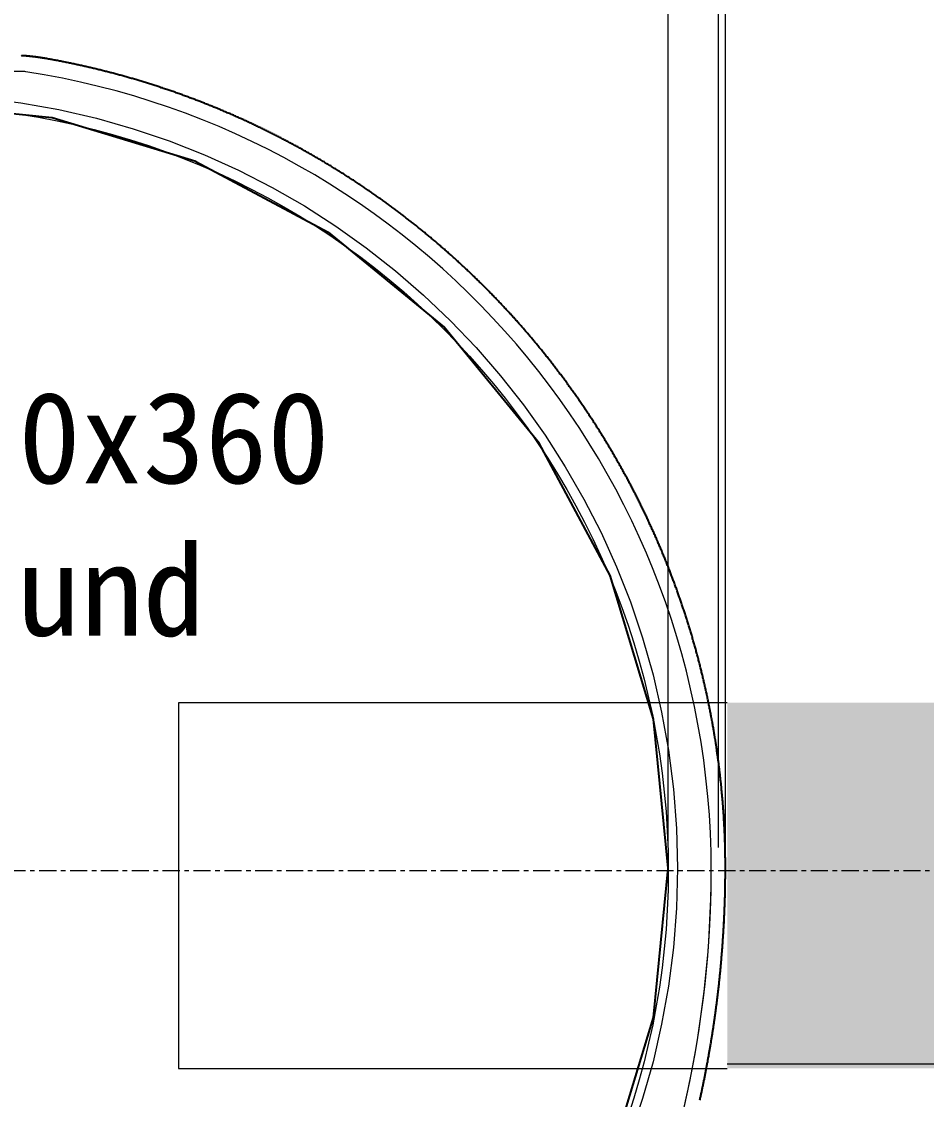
# Model space of a CAD drawing. Header units: millimetres. Extents: x 1292 to 2149, y -137 to 277.
# Drawn here: x 1352.09 to 1371.88, y 226.69 to 250.27 of the extents above; entities that cross this region are included whole.
import ezdxf

# ---------------------------------------------------------------- set-up
doc = ezdxf.new("R2010")
doc.units = ezdxf.units.MM
doc.header["$LTSCALE"] = 0.5
doc.linetypes.add('CENTER', pattern=[50.8, 31.75, -6.35, 6.35, -6.35])
doc.linetypes.add('CENTER2', pattern=[1.125, 0.75, -0.125, 0.125, -0.125])
doc.layers.get('0').update_dxf_attribs({"lineweight": 5})
doc.layers.get('Defpoints').update_dxf_attribs({"lineweight": 5})
doc.layers.add('Baseline.drawing', color=1, linetype='Continuous')
doc.layers.add('TFT_line.drawing', color=250, linetype='Continuous')
for name, color, linetype, lineweight in [('BLU', 2, 'Continuous', 5), ('DIM', 3, 'Continuous', 5), ('LCD', 4, 'Continuous', 5), ('TAPE', 22, 'Continuous', 5)]:
    doc.layers.add(name, color=color, linetype=linetype, lineweight=lineweight)
doc.styles.add('RD', font='ROMAND.shx', dxfattribs={"width": 0.8})
doc.styles.get("Standard").update_dxf_attribs({"font": 'txt', "bigfont": 'gbcbig.shx'})
doc.dimstyles.new('DIM', dxfattribs={"dimtxt": 0.8, "dimasz": 0.8, "dimexe": 0, "dimexo": 0.5, "dimgap": 0.11, "dimtad": 0, "dimzin": 1, "dimdsep": 46, "dimtxsty": 'RD', "dimcen": 0, "dimclrd": 256, "dimclre": 256, "dimclrt": 256, "dimadec": 0, "dimazin": 0, "dimtm": 1e-09, "dimtfac": 1, "dimtofl": 0, "dimtmove": 0, "dimatfit": 3, "dimfxl": 1, "dimlwe": -1, "dimarcsym": 0})

# ---------------------------------------------------------------- blocks, each defined once
blk = doc.blocks.new('*D10')
at = {"layer": 'Defpoints', "color": 0, "lineweight": 5, "transparency": 16777216}
for p in [(1367.485, 252.235), (1366.235, 231.698), (1367.485, 231.698)]:
    blk.add_point(p, dxfattribs=at)
at = {"layer": 'DIM', "lineweight": 5, "transparency": 16777216}
for p, q in [((1365.435, 252.235), (1364.635, 252.235)), ((1366.235, 232.198), (1366.235, 252.235)), ((1367.485, 232.198), (1367.485, 252.235)), ((1368.285, 252.235), (1369.085, 252.235))]:
    blk.add_line(p, q, dxfattribs=at)
for points in [[(1365.435, 252.368), (1365.435, 252.101), (1366.235, 252.235)], [(1368.285, 252.368), (1368.285, 252.101), (1367.485, 252.235)]]:
    blk.add_solid(points, dxfattribs=at)
at = {"layer": 'DIM', "lineweight": 5, "transparency": 16777216, "insert": (1370.14, 252.235), "char_height": 0.8, "attachment_point": 5, "style": 'RD'}
blk.add_mtext('1.25', dxfattribs=at)
blk = doc.blocks.new('LCM-TAPE')
at = {"layer": 'TAPE', "lineweight": 5}
h = blk.add_hatch(color=256, dxfattribs=at)
h.dxf.hatch_style = 1
h.paths.add_polyline_path([(7.645, 76.601), (-0.255, 76.601), (-0.255, 68.601), (7.645, 68.601)])
h.paths.add_polyline_path([(-0.255, 76.601), (-0.355, 76.601), (-0.355, 68.601), (-0.255, 68.601)])
for p, q in [((-0.355, 76.601), (-12.355, 76.601)), ((-12.355, 76.601), (-12.355, 68.601)), ((7.645, 76.601), (7.645, 68.601)), ((7.645, 68.697), (-0.355, 68.697)), ((-12.355, 68.601), (-0.355, 68.601))]:
    blk.add_line(p, q, dxfattribs=at)
blk = doc.blocks.new('*D12')
at = {"layer": 'Defpoints', "color": 0, "lineweight": 5, "transparency": 16777216}
for p in [(1367.335, 255.292), (1331.655, 231.698), (1367.335, 231.698)]:
    blk.add_point(p, dxfattribs=at)
at = {"layer": 'DIM', "lineweight": 5, "transparency": 16777216}
for p, q in [((1331.655, 232.198), (1331.655, 255.292)), ((1332.455, 255.292), (1345.945, 255.292)), ((1366.535, 255.292), (1355.278, 255.292)), ((1367.335, 232.198), (1367.335, 255.292))]:
    blk.add_line(p, q, dxfattribs=at)
for points in [[(1332.455, 255.426), (1332.455, 255.159), (1331.655, 255.292)], [(1366.535, 255.426), (1366.535, 255.159), (1367.335, 255.292)]]:
    blk.add_solid(points, dxfattribs=at)
at = {"layer": 'DIM', "lineweight": 5, "transparency": 16777216, "insert": (1350.611, 255.292), "char_height": 0.8, "attachment_point": 5, "style": 'RD'}
blk.add_mtext('35.68±0.1(LCD.VA)', dxfattribs=at)
blk = doc.blocks.new('*D13')
at = {"layer": 'Defpoints', "color": 0, "lineweight": 5, "transparency": 16777216}
for p in [(1367.485, 257.793), (1331.505, 231.698), (1367.485, 231.698)]:
    blk.add_point(p, dxfattribs=at)
at = {"layer": 'DIM', "lineweight": 5, "transparency": 16777216}
for p, q in [((1331.505, 232.198), (1331.505, 257.793)), ((1332.305, 257.793), (1345.839, 257.793)), ((1366.685, 257.793), (1355.72, 257.793)), ((1367.485, 232.198), (1367.485, 257.793))]:
    blk.add_line(p, q, dxfattribs=at)
for points in [[(1332.305, 257.926), (1332.305, 257.659), (1331.505, 257.793)], [(1366.685, 257.926), (1366.685, 257.659), (1367.485, 257.793)]]:
    blk.add_solid(points, dxfattribs=at)
at = {"layer": 'DIM', "lineweight": 5, "transparency": 16777216, "insert": (1350.78, 257.793), "char_height": 0.8, "attachment_point": 5, "style": 'RD'}
blk.add_mtext('35.98±0.1(OUTLINE)', dxfattribs=at)
blk = doc.blocks.new('*D16')
at = {"layer": 'Defpoints', "color": 0, "lineweight": 5, "transparency": 16777216}
for p in [(1366.235, 252.235), (1332.755, 231.698), (1366.235, 231.698)]:
    blk.add_point(p, dxfattribs=at)
at = {"layer": 'DIM', "lineweight": 5, "transparency": 16777216}
for p, q in [((1332.755, 232.198), (1332.755, 252.235)), ((1333.555, 252.235), (1344.829, 252.235)), ((1365.435, 252.235), (1354.161, 252.235)), ((1366.235, 232.198), (1366.235, 252.235))]:
    blk.add_line(p, q, dxfattribs=at)
for points in [[(1333.555, 252.368), (1333.555, 252.101), (1332.755, 252.235)], [(1365.435, 252.368), (1365.435, 252.101), (1366.235, 252.235)]]:
    blk.add_solid(points, dxfattribs=at)
at = {"layer": 'DIM', "lineweight": 5, "transparency": 16777216, "insert": (1349.495, 252.235), "char_height": 0.8, "attachment_point": 5, "style": 'RD'}
blk.add_mtext('33.48±0.1(LCD.AA)', dxfattribs=at)

msp = doc.modelspace()

# ---------------------------------------------------------------- linework, layer by layer
at = {"color": 2, "ltscale": 0.2}
msp.add_lwpolyline([(1352.109, 249.178), (1346.881, 249.178, 0.038203), (1346.805, 249.172, 0.370152), (1331.815, 231.698, 0.152892), (1335.981, 218.445, 0.245447), (1344.189, 214.158), (1354.801, 214.158, 0.245447), (1363.008, 218.445, 0.152892), (1367.175, 231.698, 0.370152), (1352.185, 249.172, 0.038203)], format="xyb", close=True, dxfattribs=at)
at = {"color": 4, "ltscale": 0.2}
msp.add_circle((1349.495, 231.698), 16.74, dxfattribs=at)
at = {"color": 2, "ltscale": 0.2}
msp.add_arc((1343.928, 231.725), 23.247, 311.3819, 359.933, dxfattribs=at)
at = {"layer": 'Baseline.drawing'}
for p, q in [((1352.761, 248.164), (1349.495, 248.486)), ((1355.901, 247.212), (1352.761, 248.164)), ((1355.901, 247.212), (1358.795, 245.665)), ((1358.795, 245.665), (1361.332, 243.583)), ((1363.414, 241.046), (1361.332, 243.583)), ((1364.961, 238.152), (1363.414, 241.046)), ((1365.913, 235.012), (1364.961, 238.152)), ((1366.235, 231.746), (1365.913, 235.012)), ((1365.913, 228.48), (1366.235, 231.746)), ((1364.961, 225.34), (1365.913, 228.48))]:
    msp.add_line(p, q, dxfattribs=at)
at = {"layer": 'BLU', "color": 5, "linetype": 'CENTER', "lineweight": 5, "ltscale": 10}
msp.add_circle((1349.495, 231.748), 16.94, dxfattribs=at)
at = {"layer": 'LCD', "color": 1, "linetype": 'CENTER2', "lineweight": 5}
msp.add_line((1324.802, 231.698), (1374.188, 231.698), dxfattribs=at)
at = {"layer": 'TFT_line.drawing', "color": 0}
for points in [[(1367.448, 230.456), (1367.449, 230.456), (1367.456, 230.606), (1367.457, 230.626), (1367.458, 230.647), (1367.459, 230.667), (1367.46, 230.687), (1367.461, 230.708), (1367.462, 230.728), (1367.463, 230.748), (1367.464, 230.769), (1367.464, 230.789), (1367.465, 230.809), (1367.466, 230.83), (1367.467, 230.85), (1367.468, 230.87), (1367.468, 230.891), (1367.469, 230.911), (1367.47, 230.932), (1367.471, 230.952), (1367.471, 230.972), (1367.472, 230.992), (1367.473, 231.013), (1367.473, 231.033), (1367.474, 231.053), (1367.475, 231.074), (1367.475, 231.094), (1367.476, 231.115), (1367.476, 231.135), (1367.477, 231.155), (1367.477, 231.176), (1367.478, 231.196), (1367.478, 231.216), (1367.479, 231.237), (1367.479, 231.257), (1367.48, 231.277), (1367.48, 231.298), (1367.481, 231.318), (1367.481, 231.338), (1367.481, 231.359), (1367.482, 231.379), (1367.482, 231.4), (1367.482, 231.42), (1367.483, 231.44), (1367.483, 231.461), (1367.483, 231.481), (1367.483, 231.501), (1367.484, 231.522), (1367.484, 231.542), (1367.484, 231.562), (1367.484, 231.583), (1367.484, 231.603), (1367.484, 231.623), (1367.485, 231.644), (1367.485, 231.664), (1367.485, 231.685), (1367.485, 231.705), (1367.485, 231.725), (1367.485, 231.746), (1367.485, 231.77), (1367.485, 231.795), (1367.485, 231.819), (1367.485, 231.844), (1367.485, 231.868), (1367.484, 231.893), (1367.484, 231.917), (1367.484, 231.942), (1367.484, 231.966), (1367.483, 231.991), (1367.483, 232.015), (1367.483, 232.04), (1367.482, 232.064), (1367.482, 232.089), (1367.481, 232.113), (1367.481, 232.138), (1367.48, 232.162), (1367.48, 232.187), (1367.479, 232.211), (1367.478, 232.236), (1367.478, 232.26), (1367.477, 232.285), (1367.476, 232.309), (1367.475, 232.334), (1367.475, 232.358), (1367.474, 232.382), (1367.473, 232.407), (1367.472, 232.431), (1367.471, 232.456), (1367.47, 232.48), (1367.469, 232.505), (1367.468, 232.529), (1367.467, 232.554), (1367.466, 232.578), (1367.465, 232.603), (1367.463, 232.627), (1367.462, 232.652), (1367.461, 232.676), (1367.46, 232.701), (1367.458, 232.725), (1367.457, 232.749), (1367.456, 232.774), (1367.454, 232.798), (1367.453, 232.823), (1367.451, 232.847), (1367.45, 232.872), (1367.448, 232.896), (1367.447, 232.921), (1367.445, 232.945), (1367.443, 232.969), (1367.442, 232.994), (1367.44, 233.018), (1367.438, 233.043), (1367.436, 233.067), (1367.435, 233.092), (1367.433, 233.116), (1367.431, 233.14), (1367.429, 233.165), (1367.427, 233.189), (1367.425, 233.214), (1367.423, 233.238), (1367.421, 233.262), (1367.419, 233.287), (1367.417, 233.311), (1367.415, 233.336), (1367.412, 233.36), (1367.41, 233.384), (1367.408, 233.409), (1367.406, 233.433), (1367.403, 233.458), (1367.401, 233.482), (1367.399, 233.506), (1367.396, 233.531), (1367.394, 233.555), (1367.391, 233.579), (1367.389, 233.604), (1367.386, 233.628), (1367.384, 233.653), (1367.381, 233.677), (1367.378, 233.701), (1367.376, 233.726), (1367.373, 233.75), (1367.37, 233.774), (1367.367, 233.799), (1367.365, 233.823), (1367.362, 233.847), (1367.359, 233.872), (1367.356, 233.896), (1367.353, 233.92), (1367.35, 233.945), (1367.347, 233.969), (1367.344, 233.993), (1367.341, 234.017), (1367.338, 234.042), (1367.335, 234.066), (1367.332, 234.09), (1367.328, 234.115), (1367.325, 234.139), (1367.322, 234.163), (1367.318, 234.187), (1367.315, 234.212), (1367.312, 234.236), (1367.308, 234.26), (1367.305, 234.284), (1367.301, 234.309), (1367.298, 234.333), (1367.294, 234.357), (1367.291, 234.381), (1367.287, 234.406), (1367.284, 234.43), (1367.28, 234.454), (1367.276, 234.478), (1367.272, 234.502), (1367.269, 234.527), (1367.265, 234.551), (1367.261, 234.575), (1367.257, 234.599), (1367.253, 234.623), (1367.249, 234.648), (1367.245, 234.672), (1367.241, 234.696), (1367.237, 234.72), (1367.233, 234.744), (1367.229, 234.768), (1367.225, 234.792), (1367.221, 234.817), (1367.217, 234.841), (1367.212, 234.865), (1367.208, 234.889), (1367.204, 234.913), (1367.2, 234.937), (1367.195, 234.961), (1367.191, 234.985), (1367.186, 235.009), (1367.182, 235.034), (1367.177, 235.058), (1367.173, 235.082), (1367.168, 235.106), (1367.164, 235.13), (1367.159, 235.154), (1367.154, 235.178), (1367.15, 235.202), (1367.145, 235.226), (1367.14, 235.25), (1367.136, 235.274), (1367.131, 235.298), (1367.126, 235.322), (1367.121, 235.346), (1367.116, 235.37), (1367.111, 235.394), (1367.106, 235.418), (1367.101, 235.442), (1367.096, 235.466), (1367.091, 235.49), (1367.086, 235.514), (1367.081, 235.538), (1367.076, 235.562), (1367.07, 235.586), (1367.065, 235.61), (1367.06, 235.634), (1367.055, 235.657), (1367.049, 235.681), (1367.044, 235.705), (1367.038, 235.729), (1367.033, 235.753), (1367.027, 235.777), (1367.022, 235.801), (1367.016, 235.825), (1367.011, 235.848), (1367.005, 235.872), (1367, 235.896), (1366.994, 235.92), (1366.988, 235.944), (1366.983, 235.968), (1366.977, 235.991), (1366.971, 236.015), (1366.965, 236.039), (1366.959, 236.063), (1366.953, 236.087), (1366.947, 236.11), (1366.942, 236.134), (1366.936, 236.158), (1366.93, 236.182), (1366.923, 236.205), (1366.917, 236.229), (1366.911, 236.253), (1366.905, 236.276), (1366.899, 236.3), (1366.893, 236.324), (1366.886, 236.347), (1366.88, 236.371), (1366.874, 236.395), (1366.868, 236.418), (1366.861, 236.442), (1366.855, 236.466), (1366.848, 236.489), (1366.842, 236.513), (1366.835, 236.537), (1366.829, 236.56), (1366.822, 236.584), (1366.816, 236.607), (1366.809, 236.631), (1366.802, 236.655), (1366.796, 236.678), (1366.789, 236.702), (1366.782, 236.725), (1366.775, 236.749), (1366.768, 236.772), (1366.762, 236.796), (1366.755, 236.819), (1366.748, 236.843), (1366.741, 236.866), (1366.734, 236.89), (1366.727, 236.913), (1366.72, 236.937), (1366.713, 236.96), (1366.706, 236.984), (1366.698, 237.007), (1366.691, 237.03), (1366.684, 237.054), (1366.677, 237.077), (1366.67, 237.101), (1366.662, 237.124), (1366.655, 237.147), (1366.648, 237.171), (1366.64, 237.194), (1366.633, 237.217), (1366.625, 237.241), (1366.618, 237.264), (1366.61, 237.287), (1366.603, 237.311), (1366.595, 237.334), (1366.587, 237.357), (1366.58, 237.38), (1366.572, 237.404), (1366.564, 237.427), (1366.557, 237.45), (1366.549, 237.473), (1366.541, 237.497), (1366.533, 237.52), (1366.525, 237.543), (1366.517, 237.566), (1366.509, 237.589), (1366.501, 237.612), (1366.493, 237.636), (1366.485, 237.659), (1366.477, 237.682), (1366.469, 237.705), (1366.461, 237.728), (1366.453, 237.751), (1366.445, 237.774), (1366.437, 237.797), (1366.428, 237.82), (1366.42, 237.843), (1366.412, 237.866), (1366.403, 237.889), (1366.395, 237.912), (1366.387, 237.935), (1366.378, 237.958), (1366.37, 237.981), (1366.361, 238.004), (1366.353, 238.027), (1366.344, 238.05), (1366.335, 238.073), (1366.327, 238.096), (1366.318, 238.119), (1366.309, 238.142), (1366.301, 238.165), (1366.292, 238.188), (1366.283, 238.211), (1366.274, 238.233), (1366.266, 238.256), (1366.257, 238.279), (1366.248, 238.302), (1366.239, 238.325), (1366.23, 238.348), (1366.221, 238.37), (1366.212, 238.393), (1366.203, 238.416), (1366.194, 238.439), (1366.185, 238.461), (1366.175, 238.484), (1366.166, 238.507), (1366.157, 238.529), (1366.148, 238.552), (1366.138, 238.575), (1366.129, 238.597), (1366.12, 238.62), (1366.11, 238.643), (1366.101, 238.665), (1366.092, 238.688), (1366.082, 238.71), (1366.073, 238.733), (1366.063, 238.756), (1366.054, 238.778), (1366.044, 238.801), (1366.034, 238.823), (1366.025, 238.846), (1366.015, 238.868), (1366.005, 238.891), (1365.996, 238.913), (1365.986, 238.936), (1365.976, 238.958), (1365.966, 238.98), (1365.956, 239.003), (1365.946, 239.025), (1365.936, 239.048), (1365.926, 239.07), (1365.916, 239.092), (1365.906, 239.115), (1365.896, 239.137), (1365.886, 239.159), (1365.876, 239.182), (1365.866, 239.204), (1365.856, 239.226), (1365.846, 239.249), (1365.835, 239.271), (1365.825, 239.293), (1365.815, 239.315), (1365.805, 239.338), (1365.794, 239.36), (1365.784, 239.382), (1365.774, 239.404), (1365.763, 239.426), (1365.753, 239.448), (1365.742, 239.47), (1365.732, 239.493), (1365.721, 239.515), (1365.71, 239.537), (1365.7, 239.559), (1365.689, 239.581), (1365.678, 239.603), (1365.668, 239.625), (1365.657, 239.647), (1365.646, 239.669), (1365.635, 239.691), (1365.625, 239.713), (1365.614, 239.735), (1365.603, 239.757), (1365.592, 239.779), (1365.581, 239.801), (1365.57, 239.823), (1365.559, 239.844), (1365.548, 239.866), (1365.537, 239.888), (1365.526, 239.91), (1365.515, 239.932), (1365.503, 239.953), (1365.492, 239.975), (1365.481, 239.997), (1365.47, 240.019), (1365.459, 240.041), (1365.447, 240.062), (1365.436, 240.084), (1365.425, 240.106), (1365.413, 240.127), (1365.402, 240.149), (1365.39, 240.171), (1365.379, 240.192), (1365.367, 240.214), (1365.356, 240.235), (1365.344, 240.257), (1365.333, 240.279), (1365.321, 240.3), (1365.309, 240.322), (1365.298, 240.343), (1365.286, 240.365), (1365.274, 240.386), (1365.262, 240.408), (1365.25, 240.429), (1365.239, 240.451), (1365.227, 240.472), (1365.215, 240.493), (1365.203, 240.515), (1365.191, 240.536), (1365.179, 240.558), (1365.167, 240.579), (1365.155, 240.6), (1365.143, 240.622), (1365.131, 240.643), (1365.119, 240.664), (1365.107, 240.685), (1365.094, 240.707), (1365.082, 240.728), (1365.07, 240.749), (1365.058, 240.77), (1365.045, 240.791), (1365.033, 240.813), (1365.021, 240.834), (1365.008, 240.855), (1364.996, 240.876), (1364.983, 240.897), (1364.971, 240.918), (1364.958, 240.939), (1364.946, 240.96), (1364.933, 240.981), (1364.921, 241.002), (1364.908, 241.023), (1364.895, 241.044), (1364.883, 241.065), (1364.87, 241.086), (1364.857, 241.107), (1364.845, 241.128), (1364.832, 241.149), (1364.819, 241.17), (1364.806, 241.191), (1364.793, 241.212), (1364.78, 241.232), (1364.767, 241.253), (1364.754, 241.274), (1364.742, 241.295), (1364.729, 241.315), (1364.715, 241.336), (1364.702, 241.357), (1364.689, 241.378), (1364.676, 241.398), (1364.663, 241.419), (1364.65, 241.44), (1364.637, 241.46), (1364.623, 241.481), (1364.61, 241.501), (1364.597, 241.522), (1364.583, 241.543), (1364.57, 241.563), (1364.557, 241.584), (1364.543, 241.604), (1364.53, 241.625), (1364.516, 241.645), (1364.503, 241.665), (1364.489, 241.686), (1364.476, 241.706), (1364.462, 241.727), (1364.449, 241.747), (1364.435, 241.767), (1364.421, 241.788), (1364.408, 241.808), (1364.394, 241.828), (1364.38, 241.849), (1364.367, 241.869), (1364.353, 241.889), (1364.339, 241.909), (1364.325, 241.929), (1364.311, 241.95), (1364.297, 241.97), (1364.283, 241.99), (1364.269, 242.01), (1364.255, 242.03), (1364.241, 242.05), (1364.227, 242.07), (1364.213, 242.09), (1364.199, 242.11), (1364.185, 242.13), (1364.171, 242.15), (1364.157, 242.17), (1364.143, 242.19), (1364.128, 242.21), (1364.114, 242.23), (1364.1, 242.25), (1364.085, 242.27), (1364.071, 242.29), (1364.057, 242.31), (1364.042, 242.329), (1364.028, 242.349), (1364.014, 242.369), (1363.999, 242.389), (1363.984, 242.409), (1363.97, 242.428), (1363.955, 242.448), (1363.941, 242.468), (1363.926, 242.487), (1363.912, 242.507), (1363.897, 242.527), (1363.882, 242.546), (1363.867, 242.566), (1363.853, 242.585), (1363.838, 242.605), (1363.823, 242.624), (1363.808, 242.644), (1363.794, 242.663), (1363.779, 242.683), (1363.764, 242.702), (1363.749, 242.722), (1363.734, 242.741), (1363.719, 242.76), (1363.704, 242.78), (1363.689, 242.799), (1363.674, 242.818), (1363.659, 242.838), (1363.644, 242.857), (1363.628, 242.876), (1363.613, 242.895), (1363.598, 242.915), (1363.583, 242.934), (1363.568, 242.953), (1363.552, 242.972), (1363.537, 242.991), (1363.522, 243.01), (1363.506, 243.029), (1363.491, 243.048), (1363.476, 243.068), (1363.46, 243.087), (1363.445, 243.106), (1363.429, 243.125), (1363.414, 243.143), (1363.398, 243.162), (1363.383, 243.181), (1363.367, 243.2), (1363.351, 243.219), (1363.336, 243.238), (1363.32, 243.257), (1363.304, 243.276), (1363.289, 243.294), (1363.273, 243.313), (1363.257, 243.332), (1363.241, 243.351), (1363.226, 243.369), (1363.21, 243.388), (1363.194, 243.407), (1363.178, 243.425), (1363.162, 243.444), (1363.146, 243.463), (1363.13, 243.481), (1363.114, 243.5), (1363.098, 243.518), (1363.082, 243.537), (1363.066, 243.555), (1363.05, 243.574), (1363.034, 243.592), (1363.018, 243.611), (1363.002, 243.629), (1362.985, 243.647), (1362.969, 243.666), (1362.953, 243.684), (1362.937, 243.702), (1362.92, 243.721), (1362.904, 243.739), (1362.888, 243.757), (1362.871, 243.775), (1362.855, 243.794), (1362.839, 243.812), (1362.822, 243.83), (1362.806, 243.848), (1362.789, 243.866), (1362.773, 243.884), (1362.756, 243.902), (1362.74, 243.92), (1362.723, 243.938), (1362.706, 243.956), (1362.69, 243.974), (1362.673, 243.992), (1362.656, 244.01), (1362.64, 244.028), (1362.623, 244.046), (1362.606, 244.064), (1362.59, 244.082), (1362.573, 244.099), (1362.556, 244.117), (1362.539, 244.135), (1362.522, 244.153), (1362.505, 244.17), (1362.488, 244.188), (1362.471, 244.206), (1362.454, 244.224), (1362.437, 244.241), (1362.42, 244.259), (1362.403, 244.276), (1362.386, 244.294), (1362.369, 244.311), (1362.352, 244.329), (1362.335, 244.346), (1362.318, 244.364), (1362.301, 244.381), (1362.283, 244.399), (1362.266, 244.416), (1362.249, 244.434), (1362.232, 244.451), (1362.214, 244.468), (1362.197, 244.486), (1362.179, 244.503), (1362.162, 244.52), (1362.145, 244.537), (1362.127, 244.555), (1362.11, 244.572), (1362.092, 244.589), (1362.075, 244.606), (1362.057, 244.623), (1362.04, 244.64), (1362.022, 244.657), (1362.005, 244.674), (1361.987, 244.691), (1361.969, 244.708), (1361.952, 244.725), (1361.934, 244.742), (1361.916, 244.759), (1361.899, 244.776), (1361.881, 244.793), (1361.863, 244.81), (1361.845, 244.827), (1361.828, 244.843), (1361.81, 244.86), (1361.792, 244.877), (1361.774, 244.894), (1361.756, 244.91), (1361.738, 244.927), (1361.72, 244.944), (1361.702, 244.96), (1361.684, 244.977), (1361.666, 244.994), (1361.648, 245.01), (1361.63, 245.027), (1361.612, 245.043), (1361.594, 245.06), (1361.576, 245.076), (1361.557, 245.093), (1361.539, 245.109), (1361.521, 245.125), (1361.503, 245.142), (1361.485, 245.158), (1361.466, 245.174), (1361.448, 245.191), (1361.43, 245.207), (1361.411, 245.223), (1361.393, 245.239), (1361.375, 245.256), (1361.356, 245.272), (1361.338, 245.288), (1361.319, 245.304), (1361.301, 245.32), (1361.282, 245.336), (1361.264, 245.352), (1361.245, 245.368), (1361.227, 245.384), (1361.208, 245.4), (1361.19, 245.416), (1361.171, 245.432), (1361.152, 245.448), (1361.134, 245.464), (1361.115, 245.479), (1361.096, 245.495), (1361.078, 245.511), (1361.059, 245.527), (1361.04, 245.543), (1361.021, 245.558), (1361.002, 245.574), (1360.984, 245.59), (1360.965, 245.605), (1360.946, 245.621), (1360.927, 245.636), (1360.908, 245.652), (1360.889, 245.667), (1360.87, 245.683), (1360.851, 245.698), (1360.832, 245.714), (1360.813, 245.729), (1360.794, 245.745), (1360.775, 245.76), (1360.756, 245.775), (1360.737, 245.791), (1360.718, 245.806), (1360.699, 245.821), (1360.679, 245.836), (1360.66, 245.852), (1360.641, 245.867), (1360.622, 245.882), (1360.602, 245.897), (1360.583, 245.912), (1360.564, 245.927), (1360.545, 245.942), (1360.525, 245.957), (1360.506, 245.972), (1360.487, 245.987), (1360.467, 246.002), (1360.448, 246.017), (1360.428, 246.032), (1360.409, 246.047), (1360.389, 246.062), (1360.37, 246.077), (1360.35, 246.092), (1360.331, 246.106), (1360.311, 246.121), (1360.292, 246.136), (1360.272, 246.15), (1360.252, 246.165), (1360.233, 246.18), (1360.213, 246.194), (1360.193, 246.209), (1360.174, 246.223), (1360.154, 246.238), (1360.134, 246.253), (1360.114, 246.267), (1360.095, 246.281), (1360.075, 246.296), (1360.055, 246.31), (1360.035, 246.325), (1360.015, 246.339), (1359.996, 246.353), (1359.976, 246.368), (1359.956, 246.382), (1359.936, 246.396), (1359.916, 246.41), (1359.896, 246.424), (1359.876, 246.439), (1359.856, 246.453), (1359.836, 246.467), (1359.816, 246.481), (1359.796, 246.495), (1359.776, 246.509), (1359.755, 246.523), (1359.735, 246.537), (1359.715, 246.551), (1359.695, 246.565), (1359.675, 246.578), (1359.655, 246.592), (1359.634, 246.606), (1359.614, 246.62), (1359.594, 246.634), (1359.574, 246.647), (1359.553, 246.661), (1359.533, 246.675), (1359.513, 246.688), (1359.492, 246.702), (1359.472, 246.716), (1359.452, 246.729), (1359.431, 246.743), (1359.411, 246.756), (1359.39, 246.77), (1359.37, 246.783), (1359.349, 246.797), (1359.329, 246.81), (1359.308, 246.823), (1359.288, 246.837), (1359.267, 246.85), (1359.247, 246.863), (1359.226, 246.877), (1359.206, 246.89), (1359.185, 246.903), (1359.164, 246.916), (1359.144, 246.929), (1359.123, 246.943), (1359.102, 246.956), (1359.082, 246.969), (1359.061, 246.982), (1359.04, 246.995), (1359.019, 247.008), (1358.998, 247.021), (1358.978, 247.034), (1358.957, 247.047), (1358.936, 247.059), (1358.915, 247.072), (1358.894, 247.085), (1358.873, 247.098), (1358.852, 247.111), (1358.832, 247.123), (1358.811, 247.136), (1358.79, 247.149), (1358.769, 247.161), (1358.748, 247.174), (1358.727, 247.187), (1358.706, 247.199), (1358.685, 247.212), (1358.664, 247.224), (1358.642, 247.237), (1358.621, 247.249), (1358.6, 247.261), (1358.579, 247.274), (1358.558, 247.286), (1358.537, 247.298), (1358.516, 247.311), (1358.494, 247.323), (1358.473, 247.335), (1358.452, 247.347), (1358.431, 247.36), (1358.409, 247.372), (1358.388, 247.384), (1358.367, 247.396), (1358.346, 247.408), (1358.324, 247.42), (1358.303, 247.432), (1358.282, 247.444), (1358.26, 247.456), (1358.239, 247.468), (1358.217, 247.48), (1358.196, 247.492), (1358.175, 247.503), (1358.153, 247.515), (1358.132, 247.527), (1358.11, 247.539), (1358.089, 247.551), (1358.067, 247.562), (1358.045, 247.574), (1358.024, 247.586), (1358.002, 247.597), (1357.981, 247.609), (1357.959, 247.62), (1357.938, 247.632), (1357.916, 247.643), (1357.894, 247.655), (1357.873, 247.666), (1357.851, 247.677), (1357.829, 247.689), (1357.807, 247.7), (1357.786, 247.711), (1357.764, 247.723), (1357.742, 247.734), (1357.72, 247.745), (1357.699, 247.756), (1357.677, 247.768), (1357.655, 247.779), (1357.633, 247.79), (1357.611, 247.801), (1357.59, 247.812), (1357.568, 247.823), (1357.546, 247.834), (1357.524, 247.845), (1357.502, 247.856), (1357.48, 247.867), (1357.458, 247.877), (1357.436, 247.888), (1357.414, 247.899), (1357.392, 247.91), (1357.37, 247.921), (1357.348, 247.931), (1357.326, 247.942), (1357.304, 247.953), (1357.282, 247.963), (1357.26, 247.974), (1357.238, 247.984), (1357.216, 247.995), (1357.193, 248.005), (1357.171, 248.016), (1357.149, 248.026), (1357.127, 248.037), (1357.105, 248.047), (1357.083, 248.057), (1357.06, 248.068), (1357.038, 248.078), (1357.016, 248.088), (1356.994, 248.098), (1356.971, 248.109), (1356.949, 248.119), (1356.927, 248.129), (1356.904, 248.139), (1356.882, 248.149), (1356.86, 248.159), (1356.837, 248.169), (1356.815, 248.179), (1356.793, 248.189), (1356.77, 248.199), (1356.748, 248.209), (1356.725, 248.219), (1356.703, 248.229), (1356.681, 248.238), (1356.658, 248.248), (1356.636, 248.258), (1356.613, 248.268), (1356.591, 248.277), (1356.568, 248.287), (1356.546, 248.297), (1356.523, 248.306), (1356.501, 248.316), (1356.478, 248.325), (1356.455, 248.335), (1356.433, 248.344), (1356.41, 248.354), (1356.388, 248.363), (1356.365, 248.372), (1356.342, 248.382), (1356.32, 248.391), (1356.297, 248.4), (1356.274, 248.41), (1356.252, 248.419), (1356.229, 248.428), (1356.206, 248.437), (1356.184, 248.446), (1356.161, 248.455), (1356.138, 248.464), (1356.115, 248.473), (1356.092, 248.482), (1356.07, 248.491), (1356.047, 248.5), (1356.024, 248.509), (1356.001, 248.518), (1355.978, 248.527), (1355.956, 248.536), (1355.933, 248.544), (1355.91, 248.553), (1355.887, 248.562), (1355.864, 248.571), (1355.841, 248.579), (1355.818, 248.588), (1355.795, 248.597), (1355.772, 248.605), (1355.749, 248.614), (1355.726, 248.622), (1355.703, 248.631), (1355.68, 248.639), (1355.657, 248.647), (1355.634, 248.656), (1355.611, 248.664), (1355.588, 248.672), (1355.565, 248.681), (1355.542, 248.689), (1355.519, 248.697), (1355.496, 248.705), (1355.473, 248.714), (1355.45, 248.722), (1355.427, 248.73), (1355.404, 248.738), (1355.38, 248.746), (1355.357, 248.754), (1355.334, 248.762), (1355.311, 248.77), (1355.288, 248.778), (1355.265, 248.785), (1355.241, 248.793), (1355.218, 248.801), (1355.195, 248.809), (1355.172, 248.817), (1355.148, 248.824), (1355.125, 248.832), (1355.102, 248.84), (1355.079, 248.847), (1355.055, 248.855), (1355.032, 248.862), (1355.009, 248.87), (1354.985, 248.877), (1354.962, 248.885), (1354.939, 248.892), (1354.915, 248.9), (1354.892, 248.907), (1354.869, 248.914), (1354.845, 248.922), (1354.822, 248.929), (1354.799, 248.936), (1354.775, 248.943), (1354.752, 248.951), (1354.728, 248.958), (1354.705, 248.965), (1354.681, 248.972), (1354.658, 248.979), (1354.635, 248.986), (1354.611, 248.993), (1354.588, 249), (1354.564, 249.007), (1354.541, 249.014), (1354.517, 249.021), (1354.494, 249.027), (1354.47, 249.034), (1354.446, 249.041), (1354.423, 249.048), (1354.399, 249.054), (1354.376, 249.061), (1354.352, 249.068), (1354.329, 249.074), (1354.305, 249.081), (1354.281, 249.087), (1354.258, 249.094), (1354.234, 249.1), (1354.211, 249.107), (1354.187, 249.113), (1354.163, 249.12), (1354.14, 249.126), (1354.116, 249.132), (1354.092, 249.138), (1354.069, 249.145), (1354.045, 249.151), (1354.021, 249.157), (1353.997, 249.163), (1353.974, 249.169), (1353.95, 249.175), (1353.926, 249.181), (1353.903, 249.188), (1353.879, 249.193), (1353.855, 249.199), (1353.831, 249.205), (1353.808, 249.211), (1353.784, 249.217), (1353.76, 249.223), (1353.736, 249.229), (1353.712, 249.234), (1353.689, 249.24), (1353.665, 249.246), (1353.641, 249.252), (1353.617, 249.257), (1353.593, 249.263), (1353.569, 249.268), (1353.545, 249.274), (1353.522, 249.279), (1353.498, 249.285), (1353.474, 249.29), (1353.45, 249.296), (1353.426, 249.301), (1353.402, 249.306), (1353.378, 249.312), (1353.354, 249.317), (1353.33, 249.322), (1353.306, 249.327), (1353.283, 249.333), (1353.259, 249.338), (1353.235, 249.343), (1353.211, 249.348), (1353.187, 249.353), (1353.163, 249.358), (1353.139, 249.363), (1353.115, 249.368), (1353.091, 249.373), (1353.067, 249.378), (1353.043, 249.382), (1353.019, 249.387), (1352.995, 249.392), (1352.971, 249.397), (1352.947, 249.402), (1352.923, 249.406), (1352.899, 249.411), (1352.875, 249.415), (1352.85, 249.42), (1352.826, 249.425), (1352.802, 249.429), (1352.778, 249.434), (1352.754, 249.438), (1352.73, 249.443), (1352.706, 249.447), (1352.682, 249.451), (1352.659, 249.455), (1352.657, 249.456), (1352.655, 249.456), (1352.654, 249.456), (1352.651, 249.457), (1352.65, 249.457), (1352.641, 249.459), (1352.64, 249.459), (1352.635, 249.46), (1352.635, 249.46), (1352.632, 249.46), (1352.631, 249.46), (1352.629, 249.461), (1352.628, 249.461), (1352.626, 249.461), (1352.625, 249.461), (1352.624, 249.461), (1352.624, 249.462), (1352.622, 249.462), (1352.621, 249.462), (1352.62, 249.462), (1352.619, 249.462), (1352.618, 249.462), (1352.618, 249.463), (1352.617, 249.463), (1352.616, 249.463), (1352.615, 249.463), (1352.614, 249.463), (1352.613, 249.463), (1352.612, 249.464), (1352.611, 249.464), (1352.61, 249.464), (1352.609, 249.464), (1352.607, 249.464), (1352.606, 249.464), (1352.605, 249.465), (1352.604, 249.465), (1352.603, 249.465), (1352.601, 249.465), (1352.6, 249.466), (1352.597, 249.466), (1352.596, 249.466), (1352.595, 249.466), (1352.594, 249.467), (1352.591, 249.467), (1352.59, 249.467), (1352.585, 249.468), (1352.584, 249.468), (1352.583, 249.468), (1352.582, 249.469), (1352.58, 249.469), (1352.579, 249.469), (1352.577, 249.469), (1352.576, 249.47), (1352.576, 249.47), (1352.575, 249.47), (1352.572, 249.47), (1352.572, 249.47), (1352.571, 249.47), (1352.57, 249.471), (1352.569, 249.471), (1352.567, 249.471), (1352.566, 249.471), (1352.566, 249.471), (1352.565, 249.471), (1352.564, 249.471), (1352.562, 249.472), (1352.561, 249.472), (1352.561, 249.472), (1352.56, 249.472), (1352.559, 249.472), (1352.558, 249.472), (1352.557, 249.473), (1352.556, 249.473), (1352.555, 249.473), (1352.554, 249.473), (1352.554, 249.473), (1352.552, 249.473), (1352.551, 249.474), (1352.549, 249.474), (1352.549, 249.474), (1352.547, 249.474), (1352.547, 249.474), (1352.546, 249.474), (1352.544, 249.475), (1352.544, 249.475), (1352.543, 249.475), (1352.541, 249.475), (1352.54, 249.475), (1352.539, 249.475), (1352.537, 249.476), (1352.537, 249.476), (1352.535, 249.476), (1352.534, 249.476), (1352.533, 249.476), (1352.532, 249.476), (1352.529, 249.477), (1352.528, 249.477), (1352.526, 249.477), (1352.525, 249.477), (1352.524, 249.478), (1352.523, 249.478), (1352.523, 249.478), (1352.521, 249.478), (1352.52, 249.478), (1352.519, 249.478), (1352.517, 249.479), (1352.516, 249.479), (1352.516, 249.479), (1352.515, 249.479), (1352.514, 249.479), (1352.513, 249.479), (1352.513, 249.479), (1352.51, 249.48), (1352.509, 249.48), (1352.508, 249.48), (1352.507, 249.48), (1352.507, 249.48), (1352.505, 249.481), (1352.504, 249.481), (1352.503, 249.481), (1352.502, 249.481), (1352.501, 249.481), (1352.5, 249.481), (1352.499, 249.481), (1352.498, 249.482), (1352.497, 249.482), (1352.496, 249.482), (1352.496, 249.482), (1352.495, 249.482), (1352.494, 249.482), (1352.493, 249.482), (1352.492, 249.482), (1352.491, 249.483), (1352.49, 249.483), (1352.49, 249.483), (1352.489, 249.483), (1352.487, 249.483), (1352.487, 249.483), (1352.486, 249.483), (1352.484, 249.484), (1352.484, 249.484), (1352.483, 249.484), (1352.481, 249.484), (1352.48, 249.484), (1352.479, 249.484), (1352.479, 249.484), (1352.479, 249.484), (1352.477, 249.485), (1352.476, 249.485), (1352.475, 249.485), (1352.474, 249.485), (1352.473, 249.485), (1352.472, 249.485), (1352.472, 249.485), (1352.471, 249.485), (1352.469, 249.486), (1352.468, 249.486), (1352.467, 249.486), (1352.467, 249.486), (1352.466, 249.486), (1352.465, 249.486), (1352.464, 249.486), (1352.463, 249.487), (1352.462, 249.487), (1352.461, 249.487), (1352.461, 249.487), (1352.46, 249.487), (1352.458, 249.487), (1352.457, 249.487), (1352.456, 249.487), (1352.455, 249.488), (1352.454, 249.488), (1352.454, 249.488), (1352.453, 249.488), (1352.451, 249.488), (1352.45, 249.488), (1352.45, 249.488), (1352.449, 249.489), (1352.448, 249.489), (1352.448, 249.489), (1352.446, 249.489), (1352.445, 249.489), (1352.445, 249.489), (1352.443, 249.489), (1352.442, 249.489), (1352.442, 249.489), (1352.441, 249.49), (1352.44, 249.49), (1352.439, 249.49), (1352.438, 249.49), (1352.437, 249.49), (1352.437, 249.49), (1352.436, 249.49), (1352.435, 249.49), (1352.433, 249.491), (1352.433, 249.491), (1352.432, 249.491), (1352.431, 249.491), (1352.431, 249.491), (1352.429, 249.491), (1352.428, 249.491), (1352.426, 249.492), (1352.426, 249.492), (1352.425, 249.492), (1352.424, 249.492), (1352.423, 249.492), (1352.423, 249.492), (1352.422, 249.492), (1352.42, 249.492), (1352.419, 249.492), (1352.419, 249.493), (1352.418, 249.493), (1352.418, 249.493), (1352.417, 249.493), (1352.414, 249.493), (1352.413, 249.493), (1352.413, 249.493), (1352.412, 249.493), (1352.411, 249.494), (1352.41, 249.494), (1352.408, 249.494), (1352.407, 249.494), (1352.407, 249.494), (1352.406, 249.494), (1352.404, 249.494), (1352.403, 249.495), (1352.402, 249.495), (1352.401, 249.495), (1352.4, 249.495), (1352.399, 249.495), (1352.398, 249.495), (1352.396, 249.495), (1352.395, 249.496), (1352.395, 249.496), (1352.392, 249.496), (1352.391, 249.496), (1352.39, 249.496), (1352.389, 249.496), (1352.387, 249.497), (1352.386, 249.497), (1352.385, 249.497), (1352.384, 249.497), (1352.383, 249.497), (1352.382, 249.497), (1352.381, 249.497), (1352.38, 249.497), (1352.379, 249.498), (1352.378, 249.498), (1352.378, 249.498), (1352.377, 249.498), (1352.376, 249.498), (1352.375, 249.498), (1352.374, 249.498), (1352.372, 249.498), (1352.371, 249.498), (1352.37, 249.499), (1352.369, 249.499), (1352.367, 249.499), (1352.366, 249.499), (1352.365, 249.499), (1352.364, 249.499), (1352.364, 249.499), (1352.363, 249.5), (1352.361, 249.5), (1352.36, 249.5), (1352.36, 249.5), (1352.359, 249.5), (1352.356, 249.5), (1352.355, 249.5), (1352.353, 249.501), (1352.352, 249.501), (1352.35, 249.501), (1352.349, 249.501), (1352.347, 249.501), (1352.346, 249.502), (1352.344, 249.502), (1352.343, 249.502), (1352.34, 249.502), (1352.339, 249.502), (1352.337, 249.502), (1352.336, 249.503), (1352.335, 249.503), (1352.334, 249.503), (1352.332, 249.503), (1352.331, 249.503), (1352.33, 249.503), (1352.329, 249.503), (1352.327, 249.504), (1352.326, 249.504), (1352.324, 249.504), (1352.323, 249.504), (1352.323, 249.504), (1352.322, 249.504), (1352.321, 249.504), (1352.32, 249.504), (1352.319, 249.505), (1352.318, 249.505), (1352.317, 249.505), (1352.317, 249.505), (1352.316, 249.505), (1352.315, 249.505), (1352.314, 249.505), (1352.312, 249.505), (1352.312, 249.505), (1352.31, 249.506), (1352.31, 249.506), (1352.309, 249.506), (1352.307, 249.506), (1352.306, 249.506), (1352.304, 249.506), (1352.303, 249.506), (1352.301, 249.506), (1352.299, 249.507), (1352.299, 249.507), (1352.297, 249.507), (1352.293, 249.507), (1352.293, 249.507), (1352.288, 249.508), (1352.287, 249.508), (1352.283, 249.508), (1352.282, 249.508), (1352.281, 249.509), (1352.28, 249.509), (1352.278, 249.509), (1352.277, 249.509), (1352.275, 249.509), (1352.275, 249.509), (1352.273, 249.509), (1352.272, 249.51), (1352.269, 249.51), (1352.269, 249.51), (1352.268, 249.51), (1352.267, 249.51), (1352.265, 249.51), (1352.264, 249.51), (1352.263, 249.51), (1352.263, 249.51), (1352.261, 249.511), (1352.26, 249.511), (1352.259, 249.511), (1352.257, 249.511), (1352.257, 249.511), (1352.256, 249.511), (1352.256, 249.511), (1352.255, 249.511), (1352.254, 249.511), (1352.253, 249.511), (1352.251, 249.512), (1352.251, 249.512), (1352.249, 249.512), (1352.248, 249.512), (1352.245, 249.512), (1352.244, 249.512), (1352.242, 249.512), (1352.241, 249.513), (1352.235, 249.513), (1352.234, 249.513), (1352.233, 249.513), (1352.232, 249.513), (1352.226, 249.514), (1352.225, 249.514), (1352.22, 249.514), (1352.219, 249.515), (1352.218, 249.515), (1352.214, 249.515), (1352.214, 249.515), (1352.212, 249.515), (1352.211, 249.515), (1352.209, 249.516), (1352.208, 249.516), (1352.207, 249.516), (1352.206, 249.516), (1352.205, 249.516), (1352.204, 249.516), (1352.202, 249.516), (1352.202, 249.516), (1352.201, 249.516), (1352.2, 249.516), (1352.199, 249.516), (1352.198, 249.516), (1352.197, 249.517), (1352.195, 249.517), (1352.195, 249.517), (1352.194, 249.517), (1352.193, 249.517), (1352.191, 249.517), (1352.19, 249.517), (1352.189, 249.517), (1352.188, 249.517), (1352.185, 249.518), (1352.184, 249.518), (1352.182, 249.518), (1352.181, 249.518), (1352.172, 249.519), (1352.171, 249.519), (1352.169, 249.519), (1352.168, 249.519), (1352.159, 249.52), (1352.158, 249.52), (1352.156, 249.52), (1352.155, 249.52), (1352.154, 249.52), (1352.152, 249.52), (1352.152, 249.52), (1352.15, 249.52), (1352.149, 249.521), (1352.147, 249.521), (1352.146, 249.521), (1352.146, 249.521), (1352.145, 249.521), (1352.143, 249.521), (1352.142, 249.521), (1352.141, 249.521), (1352.14, 249.521), (1352.14, 249.521), (1352.139, 249.521), (1352.138, 249.521), (1352.137, 249.521), (1352.136, 249.522), (1352.134, 249.522), (1352.133, 249.522), (1352.132, 249.522), (1352.131, 249.522), (1352.129, 249.522), (1352.128, 249.522), (1352.127, 249.522), (1352.126, 249.522), (1352.122, 249.523), (1352.121, 249.523), (1352.12, 249.523), (1352.119, 249.523), (1352.116, 249.523), (1352.115, 249.523), (1352.109, 249.523), (1352.108, 249.523), (1352.105, 249.524), (1352.104, 249.524), (1352.099, 249.524), (1352.098, 249.524), (1352.095, 249.524), (1352.094, 249.524), (1352.092, 249.525), (1352.091, 249.525)], [(1366.927, 226.676), (1366.931, 226.696), (1366.936, 226.716), (1366.94, 226.736), (1366.944, 226.756), (1366.949, 226.776), (1366.953, 226.796), (1366.957, 226.816), (1366.962, 226.836), (1366.966, 226.855), (1366.97, 226.875), (1366.974, 226.895), (1366.979, 226.915), (1366.983, 226.935), (1366.987, 226.955), (1366.991, 226.975), (1366.995, 226.995), (1366.999, 227.015), (1367.003, 227.035), (1367.008, 227.055), (1367.012, 227.075), (1367.016, 227.095), (1367.024, 227.135), (1367.028, 227.154), (1367.032, 227.174), (1367.036, 227.194), (1367.04, 227.214), (1367.044, 227.234), (1367.048, 227.254), (1367.051, 227.274), (1367.055, 227.294), (1367.059, 227.314), (1367.063, 227.334), (1367.067, 227.354), (1367.071, 227.374), (1367.074, 227.394), (1367.078, 227.414), (1367.082, 227.434), (1367.086, 227.454), (1367.089, 227.474), (1367.093, 227.494), (1367.097, 227.514), (1367.1, 227.534), (1367.104, 227.554), (1367.108, 227.574), (1367.111, 227.594), (1367.115, 227.614), (1367.119, 227.635), (1367.122, 227.655), (1367.126, 227.675), (1367.129, 227.695), (1367.133, 227.715), (1367.136, 227.735), (1367.14, 227.755), (1367.143, 227.775), (1367.147, 227.795), (1367.15, 227.815), (1367.153, 227.835), (1367.157, 227.855), (1367.16, 227.875), (1367.167, 227.915), (1367.17, 227.936), (1367.174, 227.956), (1367.177, 227.976), (1367.18, 227.996), (1367.183, 228.016), (1367.187, 228.036), (1367.19, 228.056), (1367.193, 228.076), (1367.196, 228.096), (1367.199, 228.116), (1367.203, 228.137), (1367.206, 228.157), (1367.209, 228.177), (1367.212, 228.197), (1367.215, 228.217), (1367.218, 228.237), (1367.221, 228.257), (1367.224, 228.277), (1367.227, 228.298), (1367.23, 228.318), (1367.233, 228.338), (1367.236, 228.358), (1367.239, 228.378), (1367.242, 228.398), (1367.245, 228.418), (1367.248, 228.439), (1367.251, 228.459), (1367.253, 228.479), (1367.256, 228.499), (1367.259, 228.519), (1367.262, 228.539), (1367.267, 228.58), (1367.27, 228.6), (1367.273, 228.62), (1367.278, 228.66), (1367.281, 228.681), (1367.284, 228.701), (1367.286, 228.721), (1367.289, 228.741), (1367.292, 228.761), (1367.294, 228.781), (1367.297, 228.802), (1367.299, 228.822), (1367.302, 228.842), (1367.304, 228.862), (1367.307, 228.882), (1367.309, 228.903), (1367.312, 228.923), (1367.314, 228.943), (1367.317, 228.963), (1367.319, 228.984), (1367.322, 229.004), (1367.324, 229.024), (1367.326, 229.044), (1367.329, 229.064), (1367.331, 229.085), (1367.333, 229.105), (1367.336, 229.125), (1367.338, 229.145), (1367.34, 229.166), (1367.342, 229.186), (1367.345, 229.206), (1367.347, 229.226), (1367.349, 229.246), (1367.351, 229.267), (1367.353, 229.287), (1367.356, 229.307), (1367.358, 229.327), (1367.36, 229.348), (1367.362, 229.368), (1367.364, 229.388), (1367.366, 229.408), (1367.368, 229.429), (1367.37, 229.449), (1367.372, 229.469), (1367.374, 229.489), (1367.376, 229.51), (1367.378, 229.53), (1367.38, 229.55), (1367.382, 229.571), (1367.384, 229.591), (1367.386, 229.611), (1367.387, 229.631), (1367.389, 229.652), (1367.391, 229.672), (1367.393, 229.692), (1367.395, 229.712), (1367.396, 229.733), (1367.398, 229.753), (1367.4, 229.773), (1367.402, 229.794), (1367.403, 229.814), (1367.405, 229.834), (1367.407, 229.855), (1367.408, 229.875), (1367.41, 229.895), (1367.412, 229.915), (1367.413, 229.936), (1367.415, 229.956), (1367.416, 229.976), (1367.418, 229.997), (1367.419, 230.017), (1367.421, 230.037), (1367.422, 230.057), (1367.424, 230.078), (1367.425, 230.098), (1367.427, 230.118), (1367.428, 230.139), (1367.43, 230.159), (1367.431, 230.179), (1367.432, 230.2), (1367.434, 230.22), (1367.435, 230.24), (1367.436, 230.26), (1367.438, 230.281), (1367.439, 230.301), (1367.44, 230.321), (1367.441, 230.342), (1367.443, 230.362), (1367.444, 230.382), (1367.445, 230.403), (1367.446, 230.423), (1367.447, 230.443), (1367.449, 230.464), (1367.45, 230.484), (1367.451, 230.504), (1367.452, 230.525), (1367.453, 230.545), (1367.454, 230.565), (1367.455, 230.586), (1367.456, 230.598)]]:
    msp.add_lwpolyline(points, dxfattribs=at)

# ---------------------------------------------------------------- block references
at = {"layer": 'TAPE', "lineweight": 5}
msp.add_blockref('LCM-TAPE', (1367.88, 158.767), dxfattribs=at)

# ---------------------------------------------------------------- texts
at = {"color": 152, "ltscale": 0.2, "true_color": 0x2776bb, "insert": (1349.982, 237.819), "char_height": 2, "width": 29.48114, "attachment_point": 5}
msp.add_mtext('{\\fSimSun|b0|i0|c134|p2;\\C1;1.32" 360x360 \\PIPS Round\\PLCD}', dxfattribs=at)

# ---------------------------------------------------------------- dimensions: what is measured, and where the dimension line sits
at = {"layer": 'DIM', "lineweight": 5}
for base, p1, p2, text, picture, middle in [((1367.485, 257.793), (1331.505, 231.698), (1367.485, 231.698), '<>(OUTLINE)', '*D13', (1350.78, 257.793)), ((1367.335, 255.292), (1331.655, 231.698), (1367.335, 231.698), '<>(LCD.VA)', '*D12', (1350.611, 255.292))]:
    dim = msp.add_linear_dim(base=base, p1=p1, p2=p2, text=text, dimstyle='DIM', override={"dimtol": 1, "dimtp": 0.1, "dimtm": 0.1, "dimfxl": 1.25, "dimlwd": 5, "dimlwe": 5}, dxfattribs=at)
    dim.commit()
    dim.dimension.update_dxf_attribs({"geometry": picture, "text_midpoint": middle, "dimtype": 160})
at = {"layer": 'DIM', "color": 3, "lineweight": 5}
dim = msp.add_linear_dim(base=(1366.235, 252.235), p1=(1332.755, 231.698), p2=(1366.235, 231.698), text='<>(LCD.AA)', dimstyle='DIM', override={"dimtol": 1, "dimtp": 0.1, "dimtm": 0.1, "dimfxl": 0.8, "dimlwd": 5, "dimlwe": 5, "dimarcsym": 1}, dxfattribs=at)
dim.commit()
dim.dimension.update_dxf_attribs({"geometry": '*D16', "text_midpoint": (1349.495, 252.235), "dimtype": 160})
at = {"layer": 'DIM', "lineweight": 5}
dim = msp.add_linear_dim(base=(1367.485, 252.235), p1=(1366.235, 231.698), p2=(1367.485, 231.698), dimstyle='DIM', override={"dimfxl": 0.8, "dimlwd": 5, "dimlwe": 5}, dxfattribs=at)
dim.commit()
dim.dimension.update_dxf_attribs({"geometry": '*D10', "text_midpoint": (1370.14, 252.235)})

doc.saveas('drawing.dxf')
